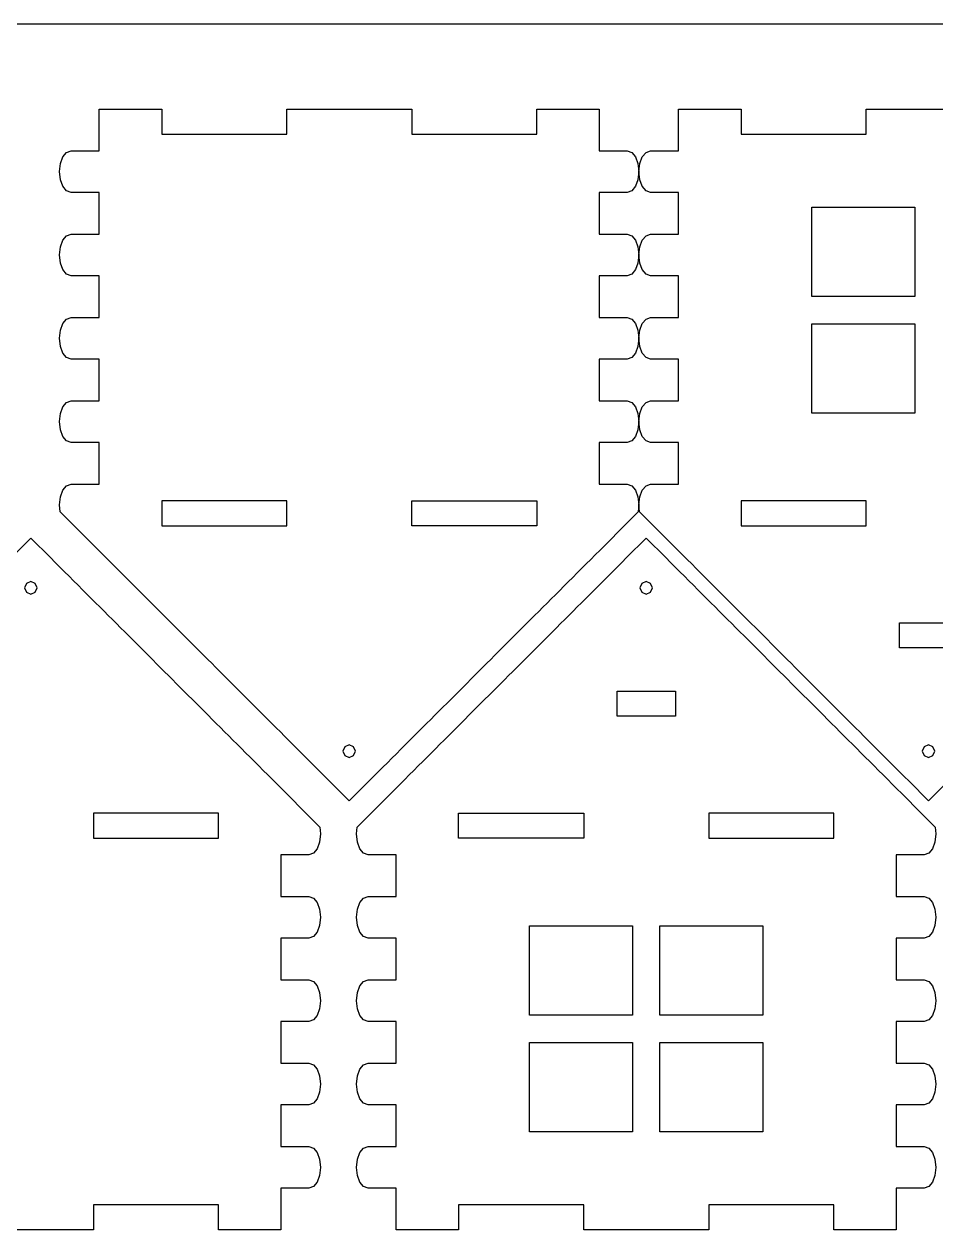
# Model space of a CAD drawing. Extents: x -14 to 2177, y -971 to 618.
# Drawn here: x 664.9 to 774.3, y -365.3 to -220.7 of the extents above; entities that cross this region are included whole.
import ezdxf

# ---------------------------------------------------------------- set-up
doc = ezdxf.new("R2010")
doc.units = 0

msp = doc.modelspace()

# ---------------------------------------------------------------- linework, layer by layer
at = {"layer": 'Layer 1'}
for p, q in [((1228.67, -220.653), (478.667, -220.653)), ((673.893, -235.844), (673.893, -230.844)), ((673.893, -230.844), (681.39299, -230.844)), ((681.39299, -230.844), (681.393, -233.844)), ((696.393, -233.844), (696.393, -230.844)), ((696.393, -230.844), (696.431, -230.844)), ((696.431, -230.844), (711.3544, -230.844)), ((711.3544, -230.844), (711.393, -230.844)), ((711.393, -230.844), (711.393, -233.844)), ((726.393, -233.844), (726.393, -230.844)), ((726.393, -230.844), (733.89299, -230.844)), ((733.89299, -230.844), (733.893, -230.844)), ((733.893, -230.844), (733.893, -235.844)), ((743.393, -235.844), (743.393, -230.844)), ((743.393, -230.844), (750.893, -230.844)), ((750.893, -230.844), (750.893, -233.844)), ((765.893, -233.844), (765.893, -230.844)), ((765.893, -230.844), (780.893, -230.844)), ((681.393, -233.844), (696.393, -233.844)), ((711.393, -233.844), (726.393, -233.844)), ((750.893, -233.844), (765.893, -233.844)), ((669.252333, -237.370892), (669.551829, -236.576237)), ((669.551829, -236.576237), (669.996038, -236.040464)), ((669.996038, -236.040464), (670.54, -235.844)), ((670.54, -235.844), (670.893, -235.844)), ((670.893, -235.844), (673.893, -235.844)), ((733.893, -235.844), (736.893, -235.844)), ((736.893, -235.844), (737.245, -235.844)), ((737.245, -235.844), (737.788971, -236.040463)), ((737.788971, -236.040463), (738.233193, -236.576234)), ((738.233193, -236.576234), (738.532701, -237.370888)), ((738.752333, -237.370892), (739.051829, -236.576237)), ((739.051829, -236.576237), (739.496038, -236.040464)), ((739.496038, -236.040464), (740.04, -235.844)), ((740.04, -235.844), (740.393, -235.844)), ((740.393, -235.844), (743.393, -235.844)), ((669.14251, -238.344), (669.252333, -237.370892)), ((669.252332, -239.317112), (669.14251, -238.344)), ((738.532701, -237.370888), (738.64253, -238.344)), ((738.64253, -238.344), (738.532701, -239.317108)), ((738.64251, -238.344), (738.752333, -237.370892)), ((738.752332, -239.317112), (738.64251, -238.344)), ((669.551827, -240.111766), (669.252332, -239.317112)), ((669.996036, -240.647537), (669.551827, -240.111766)), ((738.233193, -240.111762), (737.788971, -240.647536)), ((738.532701, -239.317108), (738.233193, -240.111762)), ((739.051827, -240.111766), (738.752332, -239.317112)), ((739.496036, -240.647537), (739.051827, -240.111766)), ((670.54, -240.844), (669.996036, -240.647537)), ((670.893, -240.844), (670.54, -240.844)), ((673.893, -240.844), (670.893, -240.844)), ((673.893, -245.844), (673.893, -240.844)), ((736.893, -240.844), (733.893, -240.844)), ((733.893, -240.844), (733.893, -245.844)), ((737.245, -240.844), (736.893, -240.844)), ((737.788971, -240.647536), (737.245, -240.844)), ((740.04, -240.844), (739.496036, -240.647537)), ((740.393, -240.844), (740.04, -240.844)), ((743.393, -240.844), (740.393, -240.844)), ((743.393, -245.844), (743.393, -240.844)), ((759.393, -253.3181), (759.393, -242.623)), ((759.393, -242.623), (771.741, -242.623)), ((771.741, -242.623), (771.741, -253.318)), ((669.996038, -246.040464), (670.54, -245.844)), ((670.54, -245.844), (670.893, -245.844)), ((670.893, -245.844), (673.893, -245.844)), ((733.893, -245.844), (736.893, -245.844)), ((736.893, -245.844), (737.245, -245.844)), ((737.245, -245.844), (737.788971, -246.040463)), ((739.496038, -246.040464), (740.04, -245.844)), ((740.04, -245.844), (740.393, -245.844)), ((740.393, -245.844), (743.393, -245.844)), ((669.14251, -248.344), (669.252333, -247.370892)), ((669.252333, -247.370892), (669.551829, -246.576237)), ((669.551829, -246.576237), (669.996038, -246.040464)), ((737.788971, -246.040463), (738.233193, -246.576234)), ((738.233193, -246.576234), (738.532701, -247.370888)), ((738.532701, -247.370888), (738.64253, -248.344)), ((738.64251, -248.344), (738.752333, -247.370892)), ((738.752333, -247.370892), (739.051829, -246.576237)), ((739.051829, -246.576237), (739.496038, -246.040464)), ((669.252332, -249.317112), (669.14251, -248.344)), ((738.64253, -248.344), (738.532701, -249.317108)), ((738.752332, -249.317112), (738.64251, -248.344)), ((669.551827, -250.111766), (669.252332, -249.317112)), ((669.996036, -250.647537), (669.551827, -250.111766)), ((738.233193, -250.111762), (737.788971, -250.647536)), ((738.532701, -249.317108), (738.233193, -250.111762)), ((739.051827, -250.111766), (738.752332, -249.317112)), ((739.496036, -250.647537), (739.051827, -250.111766)), ((670.54, -250.844), (669.996036, -250.647537)), ((670.893, -250.844), (670.54, -250.844)), ((673.893, -250.844), (670.893, -250.844)), ((673.893, -255.844), (673.893, -250.844)), ((736.893, -250.844), (733.893, -250.844)), ((733.893, -250.844), (733.893, -255.844)), ((737.245, -250.844), (736.893, -250.844)), ((737.788971, -250.647536), (737.245, -250.844)), ((740.04, -250.844), (739.496036, -250.647537)), ((740.393, -250.844), (740.04, -250.844)), ((743.393, -250.844), (740.393, -250.844)), ((743.393, -255.844), (743.393, -250.844)), ((771.741, -253.318), (759.393, -253.3181)), ((669.551829, -256.576219), (669.996038, -256.040438)), ((669.996038, -256.040438), (670.54, -255.84397)), ((670.54, -255.84397), (670.893, -255.844)), ((670.893, -255.844), (673.893, -255.844)), ((733.893, -255.844), (736.893, -255.844)), ((736.893, -255.844), (737.245, -255.844)), ((737.245, -255.844), (737.788971, -256.040468)), ((737.788971, -256.040468), (738.233193, -256.576249)), ((739.051829, -256.576219), (739.496038, -256.040438)), ((739.496038, -256.040438), (740.04, -255.84397)), ((740.04, -255.84397), (740.393, -255.844)), ((740.393, -255.844), (743.393, -255.844)), ((669.14251, -258.34397), (669.252333, -257.370875)), ((669.252333, -257.370875), (669.551829, -256.576219)), ((738.233193, -256.576249), (738.532701, -257.370905)), ((738.532701, -257.370905), (738.64253, -258.344)), ((738.64251, -258.34397), (738.752333, -257.370875)), ((738.752333, -257.370875), (739.051829, -256.576219)), ((759.393, -267.318), (759.393, -256.623)), ((759.393, -256.623), (771.741, -256.623)), ((771.741, -256.623), (771.7406, -267.3178)), ((669.252332, -259.317082), (669.14251, -258.34397)), ((738.64253, -258.344), (738.532701, -259.317113)), ((738.752332, -259.317082), (738.64251, -258.34397)), ((669.551827, -260.111747), (669.252332, -259.317082)), ((669.996036, -260.647531), (669.551827, -260.111747)), ((738.233193, -260.111778), (737.788971, -260.647561)), ((738.532701, -259.317113), (738.233193, -260.111778)), ((739.051827, -260.111747), (738.752332, -259.317082)), ((739.496036, -260.647531), (739.051827, -260.111747)), ((670.54, -260.844), (669.996036, -260.647531)), ((670.893, -260.844), (670.54, -260.844)), ((673.893, -260.844), (670.893, -260.844)), ((673.893, -265.844), (673.893, -260.844)), ((736.893, -260.844), (733.893, -260.844)), ((733.893, -260.844), (733.893, -265.844)), ((737.245, -260.84403), (736.893, -260.844)), ((737.788971, -260.647561), (737.245, -260.84403)), ((740.04, -260.844), (739.496036, -260.647531)), ((740.393, -260.844), (740.04, -260.844)), ((743.393, -260.844), (740.393, -260.844)), ((743.393, -265.844), (743.393, -260.844)), ((669.551829, -266.576237), (669.996038, -266.040464)), ((669.996038, -266.040464), (670.54, -265.844)), ((670.54, -265.844), (670.893, -265.844)), ((670.893, -265.844), (673.893, -265.844)), ((733.893, -265.844), (736.893, -265.844)), ((736.893, -265.844), (737.245, -265.844)), ((737.245, -265.844), (737.788971, -266.040463)), ((737.788971, -266.040463), (738.233193, -266.576234)), ((739.051829, -266.576237), (739.496038, -266.040464)), ((739.496038, -266.040464), (740.04, -265.844)), ((740.04, -265.844), (740.393, -265.844)), ((740.393, -265.844), (743.393, -265.844)), ((669.14251, -268.344), (669.252333, -267.370892)), ((669.252333, -267.370892), (669.551829, -266.576237)), ((738.233193, -266.576234), (738.532701, -267.370888)), ((738.532701, -267.370888), (738.64253, -268.344)), ((738.64251, -268.344), (738.752333, -267.370892)), ((738.752333, -267.370892), (739.051829, -266.576237)), ((771.7406, -267.3178), (759.393, -267.318)), ((669.252332, -269.317112), (669.14251, -268.344)), ((738.64253, -268.344), (738.532701, -269.317108)), ((738.752332, -269.317112), (738.64251, -268.344)), ((669.551827, -270.111766), (669.252332, -269.317112)), ((669.996036, -270.647537), (669.551827, -270.111766)), ((738.233193, -270.111762), (737.788971, -270.647536)), ((738.532701, -269.317108), (738.233193, -270.111762)), ((739.051827, -270.111766), (738.752332, -269.317112)), ((739.496036, -270.647537), (739.051827, -270.111766)), ((670.54, -270.844), (669.996036, -270.647537)), ((670.893, -270.844), (670.54, -270.844)), ((673.893, -270.844), (670.893, -270.844)), ((673.893, -275.844), (673.893, -270.844)), ((736.893, -270.844), (733.893, -270.844)), ((733.893, -270.844), (733.893, -275.844)), ((737.245, -270.844), (736.893, -270.844)), ((737.788971, -270.647536), (737.245, -270.844)), ((740.04, -270.844), (739.496036, -270.647537)), ((740.393, -270.844), (740.04, -270.844)), ((743.393, -270.844), (740.393, -270.844)), ((743.393, -275.844), (743.393, -270.844)), ((669.551193, -276.576253), (669.995402, -276.040469)), ((669.995402, -276.040469), (670.539364, -275.844)), ((670.539364, -275.844), (670.893, -275.844)), ((670.893, -275.844), (673.893, -275.844)), ((733.893, -275.844), (736.893, -275.844)), ((736.893, -275.844), (737.245, -275.844)), ((737.245, -275.844), (737.788971, -276.040469)), ((737.788971, -276.040469), (738.233193, -276.576253)), ((739.052189, -276.576253), (739.496398, -276.040469)), ((739.496398, -276.040469), (740.04036, -275.844)), ((740.04036, -275.844), (740.393, -275.844)), ((740.393, -275.844), (743.393, -275.844)), ((669.141874, -278.34403), (669.251697, -277.370918)), ((669.251697, -277.370918), (669.551193, -276.576253)), ((738.233193, -276.576253), (738.532701, -277.370918)), ((738.532701, -277.370918), (738.64253, -278.34403)), ((738.64287, -278.34403), (738.752693, -277.370918)), ((738.752693, -277.370918), (739.052189, -276.576253)), ((669.220473, -279.172317), (669.141874, -278.34403)), ((670.892183, -280.844027), (669.220473, -279.172317)), ((696.393, -277.844), (681.393, -277.844)), ((681.393, -277.844), (681.393, -280.8441)), ((696.393, -280.844), (696.393, -277.844)), ((711.393, -280.844), (711.393, -277.844)), ((711.393, -277.844), (726.393, -277.844)), ((726.393, -277.844), (726.393, -280.8441)), ((738.563931, -279.172317), (736.892221, -280.844027)), ((738.64253, -278.34403), (738.563931, -279.172317)), ((738.721469, -279.172317), (738.64287, -278.34403)), ((740.393139, -280.844027), (738.721469, -279.172317)), ((765.893, -277.844), (750.893, -277.844)), ((750.893, -277.844), (750.89302, -280.844)), ((765.893, -280.844), (765.893, -277.844)), ((673.239073, -283.190917), (670.892183, -280.844027)), ((681.393, -280.8441), (696.393, -280.844)), ((726.393, -280.8441), (711.393, -280.844)), ((736.892221, -280.844027), (734.545331, -283.190917)), ((742.740069, -283.190917), (740.393139, -280.844027)), ((750.89302, -280.844), (765.893, -280.844)), ((663.35891, -284.663875), (665.70584, -282.316945)), ((665.70584, -282.316945), (668.05273, -284.663875)), ((673.807363, -283.759207), (673.239073, -283.190917)), ((734.545331, -283.190917), (733.977006, -283.759207)), ((737.171945, -284.663875), (739.518835, -282.316945)), ((739.518835, -282.316945), (741.865725, -284.663875)), ((743.308359, -283.759207), (742.740069, -283.190917)), ((668.05273, -284.663875), (668.621126, -285.232271)), ((674.36888, -284.320724), (673.807363, -283.759207)), ((674.923765, -284.875609), (674.36888, -284.320724)), ((675.472264, -285.424108), (674.923765, -284.875609)), ((732.860605, -284.875609), (732.312106, -285.424108)), ((733.415525, -284.320724), (732.860605, -284.875609)), ((733.977006, -283.759207), (733.415525, -284.320724)), ((736.603514, -285.232271), (737.171945, -284.663875)), ((741.865725, -284.663875), (742.434121, -285.232271)), ((743.869876, -284.320724), (743.308359, -283.759207)), ((744.424761, -284.875609), (743.869876, -284.320724)), ((744.97326, -285.424108), (744.424761, -284.875609)), ((668.621126, -285.232271), (669.182537, -285.793682)), ((669.182537, -285.793682), (669.737422, -286.348567)), ((669.737422, -286.348567), (670.285921, -286.897066)), ((676.01466, -285.966504), (675.472264, -285.424108)), ((676.551271, -286.503115), (676.01466, -285.966504)), ((731.76971, -285.966504), (731.233099, -286.503115)), ((732.312106, -285.424108), (731.76971, -285.966504)), ((734.938719, -286.897066), (735.487218, -286.348567)), ((735.487218, -286.348567), (736.042138, -285.793682)), ((736.042138, -285.793682), (736.603514, -285.232271)), ((742.434121, -285.232271), (742.995532, -285.793682)), ((742.995532, -285.793682), (743.550417, -286.348567)), ((743.550417, -286.348567), (744.098916, -286.897066)), ((745.515656, -285.966504), (744.97326, -285.424108)), ((746.052267, -286.503115), (745.515656, -285.966504)), ((665.174673, -287.74964), (664.954994, -288.280006)), ((665.705, -287.53), (665.174673, -287.74964)), ((665.705, -287.5293), (665.705, -287.53)), ((665.706, -287.530023), (665.705, -287.5293)), ((666.236309, -287.749663), (665.706, -287.530023)), ((666.455971, -288.280029), (666.236309, -287.749663)), ((670.285921, -286.897066), (670.828352, -287.439462)), ((670.828352, -287.439462), (671.364927, -287.976073)), ((677.082272, -287.034116), (676.551271, -286.503115)), ((677.607876, -287.55972), (677.082272, -287.034116)), ((678.12847, -288.080314), (677.607876, -287.55972)), ((730.176529, -287.55972), (729.655899, -288.080314)), ((730.702098, -287.034116), (730.176529, -287.55972)), ((731.233099, -286.503115), (730.702098, -287.034116)), ((733.859712, -287.976073), (734.396323, -287.439462)), ((734.396323, -287.439462), (734.938719, -286.897066)), ((738.988673, -287.74964), (738.768994, -288.280006)), ((739.519, -287.53), (738.988673, -287.74964)), ((739.51902, -287.5293), (739.519, -287.53)), ((739.519, -287.530023), (739.51902, -287.5293)), ((740.049309, -287.749663), (739.519, -287.530023)), ((740.268971, -288.280029), (740.049309, -287.749663)), ((744.098916, -286.897066), (744.641347, -287.439462)), ((744.641347, -287.439462), (745.177922, -287.976073)), ((746.583268, -287.034116), (746.052267, -286.503115)), ((747.108872, -287.55972), (746.583268, -287.034116)), ((747.629466, -288.080314), (747.108872, -287.55972)), ((664.954994, -288.280006), (665.174673, -288.810315)), ((665.174673, -288.810315), (665.705, -289.029977)), ((665.705, -289.029977), (665.706, -289.03)), ((665.706, -289.03), (666.236309, -288.810338)), ((665.706, -289.03), (665.706, -289.03)), ((666.236309, -288.810338), (666.455971, -288.280029)), ((671.364927, -287.976073), (671.895928, -288.507074)), ((671.895928, -288.507074), (672.421638, -289.032784)), ((672.421638, -289.032784), (672.942127, -289.553273)), ((678.644161, -288.596005), (678.12847, -288.080314)), ((679.155372, -289.107216), (678.644161, -288.596005)), ((679.662279, -289.614123), (679.155372, -289.107216)), ((728.628997, -289.107216), (728.122126, -289.614123)), ((729.140208, -288.596005), (728.628997, -289.107216)), ((729.655899, -288.080314), (729.140208, -288.596005)), ((732.282513, -289.553273), (732.803037, -289.032784)), ((732.803037, -289.032784), (733.328711, -288.507074)), ((733.328711, -288.507074), (733.859712, -287.976073)), ((738.768994, -288.280006), (738.988673, -288.810315)), ((738.988673, -288.810315), (739.519, -289.029977)), ((739.519, -289.03), (740.049309, -288.810338)), ((739.519, -289.029977), (739.519, -289.03)), ((739.519, -289.03), (739.519, -289.03)), ((740.049309, -288.810338), (740.268971, -288.280029)), ((745.177922, -287.976073), (745.708923, -288.507074)), ((745.708923, -288.507074), (746.234633, -289.032784)), ((746.234633, -289.032784), (746.755122, -289.553273)), ((748.145157, -288.596005), (747.629466, -288.080314)), ((748.656368, -289.107216), (748.145157, -288.596005)), ((749.163275, -289.614123), (748.656368, -289.107216)), ((672.942127, -289.553273), (673.457924, -290.06907)), ((673.457924, -290.06907), (673.969135, -290.580281)), ((673.969135, -290.580281), (674.475936, -291.087082)), ((680.165093, -290.116937), (679.662279, -289.614123)), ((680.664062, -290.615906), (680.165093, -290.116937)), ((681.159468, -291.111312), (680.664062, -290.615906)), ((727.120308, -290.615906), (726.624902, -291.111312)), ((727.619312, -290.116937), (727.120308, -290.615906)), ((728.122126, -289.614123), (727.619312, -290.116937)), ((730.74874, -291.087082), (731.255541, -290.580281)), ((731.255541, -290.580281), (731.766716, -290.06907)), ((731.766716, -290.06907), (732.282513, -289.553273)), ((746.755122, -289.553273), (747.270919, -290.06907)), ((747.270919, -290.06907), (747.78213, -290.580281)), ((747.78213, -290.580281), (748.288931, -291.087082)), ((749.666054, -290.116937), (749.163275, -289.614123)), ((750.165058, -290.615906), (749.666054, -290.116937)), ((750.660464, -291.111312), (750.165058, -290.615906)), ((674.475936, -291.087082), (674.97875, -291.589861)), ((674.97875, -291.589861), (675.477754, -292.088865)), ((675.477754, -292.088865), (675.973231, -292.584377)), ((681.651593, -291.603437), (681.159468, -291.111312)), ((682.140684, -292.092528), (681.651593, -291.603437)), ((682.626988, -292.578832), (682.140684, -292.092528)), ((725.643721, -292.092528), (725.157417, -292.578832)), ((726.132812, -291.603437), (725.643721, -292.092528)), ((726.624902, -291.111312), (726.132812, -291.603437)), ((729.25141, -292.584377), (729.746922, -292.088865)), ((729.746922, -292.088865), (730.245926, -291.589861)), ((730.245926, -291.589861), (730.74874, -291.087082)), ((748.288931, -291.087082), (748.791745, -291.589861)), ((748.791745, -291.589861), (749.290749, -292.088865)), ((749.290749, -292.088865), (749.786226, -292.584377)), ((751.152554, -291.603437), (750.660464, -291.111312)), ((751.641681, -292.092528), (751.152554, -291.603437)), ((752.12795, -292.578832), (751.641681, -292.092528)), ((675.973231, -292.584377), (676.465321, -293.076467)), ((676.465321, -293.076467), (676.954448, -293.565558)), ((676.954448, -293.565558), (677.440752, -294.051862)), ((683.110788, -293.062632), (682.626988, -292.578832)), ((683.592189, -293.544033), (683.110788, -293.062632)), ((684.071685, -294.023529), (683.592189, -293.544033)), ((724.192216, -293.544033), (723.71272, -294.023529)), ((724.673617, -293.062632), (724.192216, -293.544033)), ((725.157417, -292.578832), (724.673617, -293.062632)), ((727.783925, -294.051862), (728.270229, -293.565558)), ((728.270229, -293.565558), (728.75932, -293.076467)), ((728.75932, -293.076467), (729.25141, -292.584377)), ((749.786226, -292.584377), (750.278351, -293.076467)), ((750.278351, -293.076467), (750.767442, -293.565558)), ((750.767442, -293.565558), (751.253746, -294.051862)), ((752.61175, -293.062632), (752.12795, -292.578832)), ((753.093151, -293.544033), (752.61175, -293.062632)), ((753.572682, -294.023529), (753.093151, -293.544033)), ((769.893, -295.481), (769.893, -292.481)), ((769.893, -292.481), (776.893, -292.481)), ((677.440752, -294.051862), (677.924446, -294.535556)), ((677.924446, -294.535556), (678.405953, -295.017063)), ((678.405953, -295.017063), (678.885343, -295.496488)), ((684.549276, -294.50112), (684.071685, -294.023529)), ((685.025491, -294.977335), (684.549276, -294.50112)), ((685.500295, -295.452139), (685.025491, -294.977335)), ((722.758914, -294.977335), (722.28411, -295.452139)), ((723.235094, -294.50112), (722.758914, -294.977335)), ((723.71272, -294.023529), (723.235094, -294.50112)), ((726.339334, -295.496488), (726.818724, -295.017063)), ((726.818724, -295.017063), (727.300231, -294.535556)), ((727.300231, -294.535556), (727.783925, -294.051862)), ((751.253746, -294.051862), (751.73744, -294.535556)), ((751.73744, -294.535556), (752.218947, -295.017063)), ((752.218947, -295.017063), (752.698337, -295.496488)), ((754.050273, -294.50112), (753.572682, -294.023529)), ((754.526453, -294.977335), (754.050273, -294.50112)), ((755.001257, -295.452139), (754.526453, -294.977335)), ((678.885343, -295.496488), (679.36304, -295.974185)), ((679.36304, -295.974185), (679.839149, -296.450259)), ((679.839149, -296.450259), (680.314023, -296.925169)), ((685.974182, -295.926026), (685.500295, -295.452139)), ((686.447293, -296.399137), (685.974182, -295.926026)), ((686.919769, -296.871613), (686.447293, -296.399137)), ((721.337112, -296.399137), (720.864601, -296.871613)), ((721.810223, -295.926026), (721.337112, -296.399137)), ((722.28411, -295.452139), (721.810223, -295.926026)), ((724.910618, -296.925169), (725.385528, -296.450259)), ((725.385528, -296.450259), (725.861637, -295.974185)), ((725.861637, -295.974185), (726.339334, -295.496488)), ((752.698337, -295.496488), (753.176034, -295.974185)), ((753.176034, -295.974185), (753.652143, -296.450259)), ((753.652143, -296.450259), (754.127053, -296.925169)), ((755.475179, -295.926026), (755.001257, -295.452139)), ((755.948254, -296.399137), (755.475179, -295.926026)), ((756.420765, -296.871613), (755.948254, -296.399137)), ((776.893, -295.4807), (769.893, -295.481)), ((680.314023, -296.925169), (680.787839, -297.398985)), ((680.787839, -297.398985), (681.26095, -297.87206)), ((681.26095, -297.87206), (681.733531, -298.344677)), ((687.392174, -297.344018), (686.919769, -296.871613)), ((687.864473, -297.816317), (687.392174, -297.344018)), ((688.33709, -298.288934), (687.864473, -297.816317)), ((719.919897, -297.816317), (719.447316, -298.288934)), ((720.392196, -297.344018), (719.919897, -297.816317)), ((720.864601, -296.871613), (720.392196, -297.344018)), ((723.491109, -298.344677), (723.963726, -297.87206)), ((723.963726, -297.87206), (724.436837, -297.398985)), ((724.436837, -297.398985), (724.910618, -296.925169)), ((754.127053, -296.925169), (754.600834, -297.398985)), ((754.600834, -297.398985), (755.073945, -297.87206)), ((755.073945, -297.87206), (755.546526, -298.344677)), ((756.89317, -297.344018), (756.420765, -296.871613)), ((757.365469, -297.816317), (756.89317, -297.344018)), ((757.838086, -298.288934), (757.365469, -297.816317)), ((681.733531, -298.344677), (682.20583, -298.816976)), ((682.20583, -298.816976), (682.678235, -299.289381)), ((682.678235, -299.289381), (683.150746, -299.761892)), ((688.810201, -298.762045), (688.33709, -298.288934)), ((689.283982, -299.235826), (688.810201, -298.762045)), ((689.758892, -299.710736), (689.283982, -299.235826)), ((718.500389, -299.235826), (718.025515, -299.710736)), ((718.974205, -298.762045), (718.500389, -299.235826)), ((719.447316, -298.288934), (718.974205, -298.762045)), ((722.073929, -299.761892), (722.546405, -299.289381)), ((722.546405, -299.289381), (723.01881, -298.816976)), ((723.01881, -298.816976), (723.491109, -298.344677)), ((755.546526, -298.344677), (756.018825, -298.816976)), ((756.018825, -298.816976), (756.49123, -299.289381)), ((756.49123, -299.289381), (756.963741, -299.761892)), ((758.311161, -298.762045), (757.838086, -298.288934)), ((758.784977, -299.235826), (758.311161, -298.762045)), ((759.259887, -299.710736), (758.784977, -299.235826)), ((683.150746, -299.761892), (683.623857, -300.234967)), ((683.623857, -300.234967), (684.097744, -300.708889)), ((684.097744, -300.708889), (684.572548, -301.183693)), ((690.235001, -300.186845), (689.758892, -299.710736)), ((690.712698, -300.664542), (690.235001, -300.186845)), ((691.192088, -301.143932), (690.712698, -300.664542)), ((717.071709, -300.664542), (716.592319, -301.143932)), ((717.549406, -300.186845), (717.071709, -300.664542)), ((718.025515, -299.710736), (717.549406, -300.186845)), ((720.652127, -301.183693), (721.126931, -300.708889)), ((721.126931, -300.708889), (721.600818, -300.234967)), ((721.600818, -300.234967), (722.073929, -299.761892)), ((736.019, -300.6803), (743.019, -300.681)), ((736.019, -303.681), (736.019, -300.6803)), ((743.019, -300.681), (743.019, -303.681)), ((756.963741, -299.761892), (757.436852, -300.234967)), ((757.436852, -300.234967), (757.910739, -300.708889)), ((757.910739, -300.708889), (758.385543, -301.183693)), ((759.735961, -300.186845), (759.259887, -299.710736)), ((760.213658, -300.664542), (759.735961, -300.186845)), ((760.693083, -301.143932), (760.213658, -300.664542)), ((684.572548, -301.183693), (685.048728, -301.659873)), ((685.048728, -301.659873), (685.526354, -302.137464)), ((685.526354, -302.137464), (686.00585, -302.61696)), ((691.673595, -301.625439), (691.192088, -301.143932)), ((692.157289, -302.109133), (691.673595, -301.625439)), ((692.643593, -302.595437), (692.157289, -302.109133)), ((715.627118, -302.109133), (715.140814, -302.595437)), ((716.110812, -301.625439), (715.627118, -302.109133)), ((716.592319, -301.143932), (716.110812, -301.625439)), ((719.218825, -302.61696), (719.698321, -302.137464)), ((719.698321, -302.137464), (720.175912, -301.659873)), ((720.175912, -301.659873), (720.652127, -301.183693)), ((758.385543, -301.183693), (758.861723, -301.659873)), ((758.861723, -301.659873), (759.339349, -302.137464)), ((759.339349, -302.137464), (759.818845, -302.61696)), ((761.174554, -301.625439), (760.693083, -301.143932)), ((761.658283, -302.109133), (761.174554, -301.625439)), ((762.144587, -302.595437), (761.658283, -302.109133)), ((686.00585, -302.61696), (686.487251, -303.098361)), ((686.487251, -303.098361), (686.971051, -303.582161)), ((686.971051, -303.582161), (687.457355, -304.068465)), ((693.132684, -303.084528), (692.643593, -302.595437)), ((693.624774, -303.576618), (693.132684, -303.084528)), ((694.120286, -304.07213), (693.624774, -303.576618)), ((714.159597, -303.576618), (713.66412, -304.07213)), ((714.651687, -303.084528), (714.159597, -303.576618)), ((715.140814, -302.595437), (714.651687, -303.084528)), ((717.76732, -304.068465), (718.253624, -303.582161)), ((718.253624, -303.582161), (718.737424, -303.098361)), ((718.737424, -303.098361), (719.218825, -302.61696)), ((743.019, -303.681), (736.019, -303.681)), ((759.818845, -302.61696), (760.300246, -303.098361)), ((760.300246, -303.098361), (760.784046, -303.582161)), ((760.784046, -303.582161), (761.27035, -304.068465)), ((762.633678, -303.084528), (762.144587, -302.595437)), ((763.125768, -303.576618), (762.633678, -303.084528)), ((763.62128, -304.07213), (763.125768, -303.576618)), ((687.457355, -304.068465), (687.946446, -304.557592)), ((687.946446, -304.557592), (688.438536, -305.049682)), ((688.438536, -305.049682), (688.933942, -305.545088)), ((694.61929, -304.571134), (694.120286, -304.07213)), ((695.122104, -305.073948), (694.61929, -304.571134)), ((695.62887, -305.580749), (695.122104, -305.073948)), ((712.662302, -305.073948), (712.155501, -305.580749)), ((713.165116, -304.571134), (712.662302, -305.073948)), ((713.66412, -304.07213), (713.165116, -304.571134)), ((716.290698, -305.545088), (716.786104, -305.049682)), ((716.786104, -305.049682), (717.278229, -304.557592)), ((717.278229, -304.557592), (717.76732, -304.068465)), ((761.27035, -304.068465), (761.759441, -304.557592)), ((761.759441, -304.557592), (762.251531, -305.049682)), ((762.251531, -305.049682), (762.746937, -305.545088)), ((764.120284, -304.571134), (763.62128, -304.07213)), ((764.623063, -305.073948), (764.120284, -304.571134)), ((765.129864, -305.580749), (764.623063, -305.073948)), ((688.933942, -305.545088), (689.432946, -306.044092)), ((689.432946, -306.044092), (689.93576, -306.546871)), ((689.93576, -306.546871), (690.442631, -307.053778)), ((696.140081, -306.091924), (695.62887, -305.580749)), ((696.655878, -306.607721), (696.140081, -306.091924)), ((697.176402, -307.128245), (696.655878, -306.607721)), ((711.128493, -306.607721), (710.608004, -307.128245)), ((711.64429, -306.091924), (711.128493, -306.607721)), ((712.155501, -305.580749), (711.64429, -306.091924)), ((714.782008, -307.053778), (715.288915, -306.546871)), ((715.288915, -306.546871), (715.791729, -306.044092)), ((715.791729, -306.044092), (716.290698, -305.545088)), ((762.746937, -305.545088), (763.245941, -306.044092)), ((763.245941, -306.044092), (763.748755, -306.546871)), ((763.748755, -306.546871), (764.255626, -307.053778)), ((765.641075, -306.091924), (765.129864, -305.580749)), ((766.156872, -306.607721), (765.641075, -306.091924)), ((766.677361, -307.128245), (766.156872, -306.607721)), ((690.442631, -307.053778), (690.953842, -307.564989)), ((690.953842, -307.564989), (691.469533, -308.08068)), ((691.469533, -308.08068), (691.990163, -308.601274)), ((697.702076, -307.653919), (697.176402, -307.128245)), ((698.233077, -308.18492), (697.702076, -307.653919)), ((703.362673, -307.351679), (703.142994, -307.882006)), ((703.142994, -307.882006), (703.362673, -308.412372)), ((703.893, -307.132), (703.362673, -307.351679)), ((704.423309, -307.351667), (703.893, -307.131988)), ((703.893, -307.131988), (703.893, -307.132)), ((703.893, -307.132), (703.893, -307.132)), ((704.642971, -307.881994), (704.423309, -307.351667)), ((704.423309, -308.41236), (704.642971, -307.881994)), ((710.082294, -307.653919), (709.551293, -308.18492)), ((710.608004, -307.128245), (710.082294, -307.653919)), ((713.234512, -308.601274), (713.755106, -308.08068)), ((713.755106, -308.08068), (714.270797, -307.564989)), ((714.270797, -307.564989), (714.782008, -307.053778)), ((764.255626, -307.053778), (764.766837, -307.564989)), ((764.766837, -307.564989), (765.282528, -308.08068)), ((765.282528, -308.08068), (765.803158, -308.601274)), ((767.203071, -307.653919), (766.677361, -307.128245)), ((767.734072, -308.18492), (767.203071, -307.653919)), ((772.862673, -307.351679), (772.642994, -307.882006)), ((772.642994, -307.882006), (772.862673, -308.412372)), ((773.393, -307.132), (772.862673, -307.351679)), ((773.923327, -307.351667), (773.393, -307.131988)), ((773.393, -307.131988), (773.393, -307.132)), ((773.393, -307.132), (773.393, -307.132)), ((774.143006, -307.881994), (773.923327, -307.351667)), ((773.923327, -308.41236), (774.143006, -307.881994)), ((691.990163, -308.601274), (692.515732, -309.126878)), ((692.515732, -309.126878), (693.046733, -309.657879)), ((698.769688, -308.721531), (698.233077, -308.18492)), ((699.312084, -309.263927), (698.769688, -308.721531)), ((699.860583, -309.812426), (699.312084, -309.263927)), ((703.362673, -308.412372), (703.893, -308.632012)), ((703.893, -308.632), (704.423309, -308.41236)), ((703.893, -308.6318), (703.893, -308.632)), ((703.893, -308.632012), (703.893, -308.6318)), ((708.472286, -309.263927), (707.923787, -309.812426)), ((709.014682, -308.721531), (708.472286, -309.263927)), ((709.551293, -308.18492), (709.014682, -308.721531)), ((712.177907, -309.657879), (712.708908, -309.126878)), ((712.708908, -309.126878), (713.234512, -308.601274)), ((765.803158, -308.601274), (766.328727, -309.126878)), ((766.328727, -309.126878), (766.859728, -309.657879)), ((768.270683, -308.721531), (767.734072, -308.18492)), ((768.813079, -309.263927), (768.270683, -308.721531)), ((769.361578, -309.812426), (768.813079, -309.263927)), ((772.862673, -308.412372), (773.393, -308.632012)), ((773.393, -308.632), (773.923327, -308.41236)), ((773.39302, -308.6317), (773.393, -308.632)), ((773.393, -308.632012), (773.39302, -308.6317)), ((693.046733, -309.657879), (693.583344, -310.19449)), ((693.583344, -310.19449), (694.12574, -310.736886)), ((694.12574, -310.736886), (694.674239, -311.285385)), ((700.415503, -310.367346), (699.860583, -309.812426)), ((700.976879, -310.928722), (700.415503, -310.367346)), ((701.545275, -311.497153), (700.976879, -310.928722)), ((706.807491, -310.928722), (706.239095, -311.497153)), ((707.368902, -310.367346), (706.807491, -310.928722)), ((707.923787, -309.812426), (707.368902, -310.367346)), ((710.550401, -311.285385), (711.0989, -310.736886)), ((711.0989, -310.736886), (711.641296, -310.19449)), ((711.641296, -310.19449), (712.177907, -309.657879)), ((766.859728, -309.657879), (767.396339, -310.19449)), ((767.396339, -310.19449), (767.938735, -310.736886)), ((767.938735, -310.736886), (768.487234, -311.285385)), ((769.916463, -310.367346), (769.361578, -309.812426)), ((770.477874, -310.928722), (769.916463, -310.367346)), ((771.04627, -311.497153), (770.477874, -310.928722)), ((694.674239, -311.285385), (695.229159, -311.84027)), ((695.229159, -311.84027), (695.79064, -312.401787)), ((695.79064, -312.401787), (696.358965, -312.970077)), ((703.892205, -313.844043), (701.545275, -311.497153)), ((706.239095, -311.497153), (703.892205, -313.844043)), ((708.865709, -312.970077), (709.433999, -312.401787)), ((709.433999, -312.401787), (709.995516, -311.84027)), ((709.995516, -311.84027), (710.550401, -311.285385)), ((768.487234, -311.285385), (769.042154, -311.84027)), ((769.042154, -311.84027), (769.603635, -312.401787)), ((769.603635, -312.401787), (770.17196, -312.970077)), ((773.3932, -313.844043), (771.04627, -311.497153)), ((775.74009, -311.497153), (773.3932, -313.844043)), ((696.358965, -312.970077), (698.705855, -315.316967)), ((706.518819, -315.316967), (708.865709, -312.970077)), ((770.17196, -312.970077), (772.51885, -315.316967)), ((688.205, -315.317), (673.206, -315.317)), ((673.206, -315.317), (673.206, -318.317)), ((688.206, -318.317), (688.205, -315.317)), ((698.705855, -315.316967), (700.377565, -316.988677)), ((704.847109, -316.988677), (706.518819, -315.316967)), ((717.019, -318.317), (717.01903, -315.317)), ((717.01903, -315.317), (732.019, -315.317)), ((732.019, -315.317), (732.019, -318.317)), ((762.01902, -315.317), (747.019, -315.317)), ((747.019, -315.317), (747.019, -318.317)), ((762.019, -318.317), (762.01902, -315.317)), ((772.51885, -315.316967), (774.19056, -316.988677)), ((700.456164, -317.817), (700.346335, -318.790108)), ((700.377565, -316.988677), (700.456164, -317.817)), ((704.76851, -317.817), (704.847109, -316.988677)), ((704.878332, -318.790112), (704.76851, -317.817)), ((774.269159, -317.817), (774.159331, -318.790108)), ((774.19056, -316.988677), (774.269159, -317.817)), ((673.206, -318.317), (688.206, -318.317)), ((700.046827, -319.584763), (699.602604, -320.120536)), ((700.346335, -318.790108), (700.046827, -319.584763)), ((705.177827, -319.584766), (704.878332, -318.790112)), ((705.622036, -320.120537), (705.177827, -319.584766)), ((732.019, -318.317), (717.019, -318.317)), ((747.019, -318.317), (762.019, -318.317)), ((773.859827, -319.584763), (773.415616, -320.120536)), ((774.159331, -318.790108), (773.859827, -319.584763)), ((698.706, -320.317), (695.706, -320.317)), ((695.706, -320.317), (695.706, -325.317)), ((699.058634, -320.317), (698.706, -320.317)), ((699.602604, -320.120536), (699.058634, -320.317)), ((706.166, -320.317), (705.622036, -320.120537)), ((706.519, -320.317), (706.166, -320.317)), ((709.519, -320.317), (706.519, -320.317)), ((709.519, -325.317), (709.519, -320.317)), ((772.519, -320.317), (769.519, -320.317)), ((769.519, -320.317), (769.519, -325.317)), ((772.871669, -320.317), (772.519, -320.317)), ((773.415616, -320.120536), (772.871669, -320.317)), ((695.706, -325.317), (698.706, -325.317)), ((698.706, -325.317), (699.058, -325.317)), ((699.058, -325.317), (699.601971, -325.513463)), ((705.622038, -325.513464), (706.166, -325.317)), ((706.166, -325.317), (706.519, -325.317)), ((706.519, -325.317), (709.519, -325.317)), ((769.519, -325.317), (772.519, -325.317)), ((772.519, -325.317), (772.872, -325.317)), ((772.872, -325.317), (773.415949, -325.513463)), ((699.601971, -325.513463), (700.046193, -326.049234)), ((700.046193, -326.049234), (700.345701, -326.843888)), ((700.345701, -326.843888), (700.45553, -327.817)), ((704.76851, -327.817), (704.878333, -326.843892)), ((704.878333, -326.843892), (705.177829, -326.049238)), ((705.177829, -326.049238), (705.622038, -325.513464)), ((773.415949, -325.513463), (773.86016, -326.049234)), ((773.86016, -326.049234), (774.159663, -326.843888)), ((774.159663, -326.843888), (774.26949, -327.817)), ((700.45553, -327.817), (700.345701, -328.790108)), ((704.878332, -328.790112), (704.76851, -327.817)), ((774.26949, -327.817), (774.159662, -328.790108)), ((700.046193, -329.584763), (699.601971, -330.120536)), ((700.345701, -328.790108), (700.046193, -329.584763)), ((705.177827, -329.584766), (704.878332, -328.790112)), ((705.622036, -330.120537), (705.177827, -329.584766)), ((725.519, -328.8432), (737.867, -328.844)), ((725.519, -339.539), (725.519, -328.8432)), ((737.867, -328.844), (737.867, -339.539)), ((741.1714, -328.8432), (753.519, -328.844)), ((741.172, -339.539), (741.1714, -328.8432)), ((753.519, -328.844), (753.519, -339.539)), ((773.860158, -329.584763), (773.415947, -330.120536)), ((774.159662, -328.790108), (773.860158, -329.584763)), ((698.706, -330.317), (695.706, -330.317)), ((695.706, -330.317), (695.706, -335.317)), ((699.058, -330.317), (698.706, -330.317)), ((699.601971, -330.120536), (699.058, -330.317)), ((706.166, -330.317), (705.622036, -330.120537)), ((706.519, -330.317), (706.166, -330.317)), ((709.519, -330.317), (706.519, -330.317)), ((709.519, -335.317), (709.519, -330.317)), ((772.519, -330.317), (769.519, -330.317)), ((769.519, -330.317), (769.519, -335.317)), ((772.872, -330.317), (772.519, -330.317)), ((773.415947, -330.120536), (772.872, -330.317)), ((695.706, -335.317), (698.706, -335.317)), ((698.706, -335.317), (699.058, -335.317)), ((699.058, -335.317), (699.601971, -335.513463)), ((699.601971, -335.513463), (700.046193, -336.049234)), ((705.177829, -336.049238), (705.622038, -335.513464)), ((705.622038, -335.513464), (706.166, -335.317)), ((706.166, -335.317), (706.519, -335.317)), ((706.519, -335.317), (709.519, -335.317)), ((769.519, -335.317), (772.519, -335.317)), ((772.519, -335.317), (772.872, -335.317)), ((772.872, -335.317), (773.415949, -335.513463)), ((773.415949, -335.513463), (773.86016, -336.049234)), ((700.046193, -336.049234), (700.345701, -336.843888)), ((700.345701, -336.843888), (700.45553, -337.817)), ((704.76851, -337.817), (704.878333, -336.843892)), ((704.878333, -336.843892), (705.177829, -336.049238)), ((773.86016, -336.049234), (774.159663, -336.843888)), ((774.159663, -336.843888), (774.26949, -337.817)), ((700.45553, -337.817), (700.345701, -338.790108)), ((704.878332, -338.790112), (704.76851, -337.817)), ((774.26949, -337.817), (774.159662, -338.790108)), ((700.046193, -339.584763), (699.601971, -340.120536)), ((700.345701, -338.790108), (700.046193, -339.584763)), ((705.177827, -339.584766), (704.878332, -338.790112)), ((705.622036, -340.120537), (705.177827, -339.584766)), ((737.867, -339.539), (725.519, -339.539)), ((753.519, -339.539), (741.172, -339.539)), ((773.860158, -339.584763), (773.415947, -340.120536)), ((774.159662, -338.790108), (773.860158, -339.584763)), ((698.706, -340.317), (695.706, -340.317)), ((695.706, -340.317), (695.706, -345.317)), ((699.058, -340.317), (698.706, -340.317)), ((699.601971, -340.120536), (699.058, -340.317)), ((706.166, -340.317), (705.622036, -340.120537)), ((706.519, -340.317), (706.166, -340.317)), ((709.519, -340.317), (706.519, -340.317)), ((709.519, -345.317), (709.519, -340.317)), ((772.519, -340.317), (769.519, -340.317)), ((769.519, -340.317), (769.519, -345.317)), ((772.872, -340.317), (772.519, -340.317)), ((773.415947, -340.120536), (772.872, -340.317)), ((725.519, -353.538), (725.519, -342.843)), ((725.519, -342.843), (737.867, -342.843)), ((737.867, -342.843), (737.8666, -353.5377)), ((741.172, -342.843), (753.519, -342.8429)), ((741.172, -353.538), (741.172, -342.843)), ((753.519, -342.8429), (753.519, -353.538)), ((695.706, -345.317), (698.706, -345.317)), ((698.706, -345.317), (699.058, -345.317)), ((699.058, -345.317), (699.601971, -345.513463)), ((699.601971, -345.513463), (700.046193, -346.049234)), ((705.177829, -346.049238), (705.622038, -345.513464)), ((705.622038, -345.513464), (706.166, -345.317)), ((706.166, -345.317), (706.519, -345.317)), ((706.519, -345.317), (709.519, -345.317)), ((769.519, -345.317), (772.519, -345.317)), ((772.519, -345.317), (772.872, -345.317)), ((772.872, -345.317), (773.415949, -345.513463)), ((773.415949, -345.513463), (773.86016, -346.049234)), ((700.046193, -346.049234), (700.345701, -346.843888)), ((700.345701, -346.843888), (700.45553, -347.817)), ((704.76851, -347.817), (704.878333, -346.843892)), ((704.878333, -346.843892), (705.177829, -346.049238)), ((773.86016, -346.049234), (774.159663, -346.843888)), ((774.159663, -346.843888), (774.26949, -347.817)), ((700.45553, -347.817), (700.345701, -348.790108)), ((704.878332, -348.790112), (704.76851, -347.817)), ((774.26949, -347.817), (774.159662, -348.790108)), ((700.046193, -349.584763), (699.601971, -350.120536)), ((700.345701, -348.790108), (700.046193, -349.584763)), ((705.177827, -349.584766), (704.878332, -348.790112)), ((705.622036, -350.120537), (705.177827, -349.584766)), ((773.860158, -349.584763), (773.415947, -350.120536)), ((774.159662, -348.790108), (773.860158, -349.584763)), ((698.706, -350.317), (695.706, -350.317)), ((695.706, -350.317), (695.706, -355.317)), ((699.058, -350.317), (698.706, -350.317)), ((699.601971, -350.120536), (699.058, -350.317)), ((706.166, -350.317), (705.622036, -350.120537)), ((706.519, -350.317), (706.166, -350.317)), ((709.519, -350.317), (706.519, -350.317)), ((709.519, -355.317), (709.519, -350.317)), ((772.519, -350.317), (769.519, -350.317)), ((769.519, -350.317), (769.519, -355.317)), ((772.872, -350.317), (772.519, -350.317)), ((773.415947, -350.120536), (772.872, -350.317)), ((737.8666, -353.5377), (725.519, -353.538)), ((753.519, -353.538), (741.172, -353.538)), ((695.706, -355.317), (698.706, -355.317)), ((698.706, -355.317), (699.058, -355.317)), ((699.058, -355.317), (699.601971, -355.513463)), ((699.601971, -355.513463), (700.046193, -356.049234)), ((705.177829, -356.049238), (705.622038, -355.513464)), ((705.622038, -355.513464), (706.166, -355.317)), ((706.166, -355.317), (706.519, -355.317)), ((706.519, -355.317), (709.519, -355.317)), ((769.519, -355.317), (772.519, -355.317)), ((772.519, -355.317), (772.872, -355.317)), ((772.872, -355.317), (773.415949, -355.513463)), ((773.415949, -355.513463), (773.86016, -356.049234)), ((700.046193, -356.049234), (700.345701, -356.843888)), ((700.345701, -356.843888), (700.45553, -357.817)), ((704.76851, -357.817), (704.878333, -356.843892)), ((704.878333, -356.843892), (705.177829, -356.049238)), ((773.86016, -356.049234), (774.159663, -356.843888)), ((774.159663, -356.843888), (774.26949, -357.817)), ((700.45553, -357.817), (700.345701, -358.790108)), ((704.878332, -358.790112), (704.76851, -357.817)), ((774.26949, -357.817), (774.159662, -358.790108)), ((699.601971, -360.120536), (699.058, -360.317)), ((700.046193, -359.584763), (699.601971, -360.120536)), ((700.345701, -358.790108), (700.046193, -359.584763)), ((705.177827, -359.584766), (704.878332, -358.790112)), ((705.622036, -360.120537), (705.177827, -359.584766)), ((706.166, -360.317), (705.622036, -360.120537)), ((773.415947, -360.120536), (772.872, -360.317)), ((773.860158, -359.584763), (773.415947, -360.120536)), ((774.159662, -358.790108), (773.860158, -359.584763)), ((698.706, -360.317), (695.706, -360.317)), ((695.706, -360.317), (695.706, -365.317)), ((699.058, -360.317), (698.706, -360.317)), ((706.519, -360.317), (706.166, -360.317)), ((709.519, -360.317), (706.519, -360.317)), ((709.519, -365.317), (709.519, -360.317)), ((772.519, -360.317), (769.519, -360.317)), ((769.519, -360.317), (769.519, -365.317)), ((772.872, -360.317), (772.519, -360.317)), ((688.206, -362.317), (673.206, -362.317)), ((673.206, -362.317), (673.206, -365.317)), ((688.20601, -365.317), (688.206, -362.317)), ((732.019, -362.317), (717.019, -362.317)), ((717.019, -362.317), (717.019, -365.317)), ((732.019, -365.317), (732.019, -362.317)), ((762.019, -362.317), (747.019, -362.317)), ((747.019, -362.317), (747.019, -365.317)), ((762.019, -365.317), (762.019, -362.317)), ((673.167, -365.317), (658.2436, -365.317)), ((673.206, -365.317), (673.167, -365.317)), ((695.706, -365.317), (688.20601, -365.317)), ((717.019, -365.317), (709.519, -365.317)), ((747.019, -365.317), (732.019, -365.317)), ((769.519, -365.317), (762.019, -365.317))]:
    msp.add_line(p, q, dxfattribs=at)

doc.saveas('drawing.dxf')
